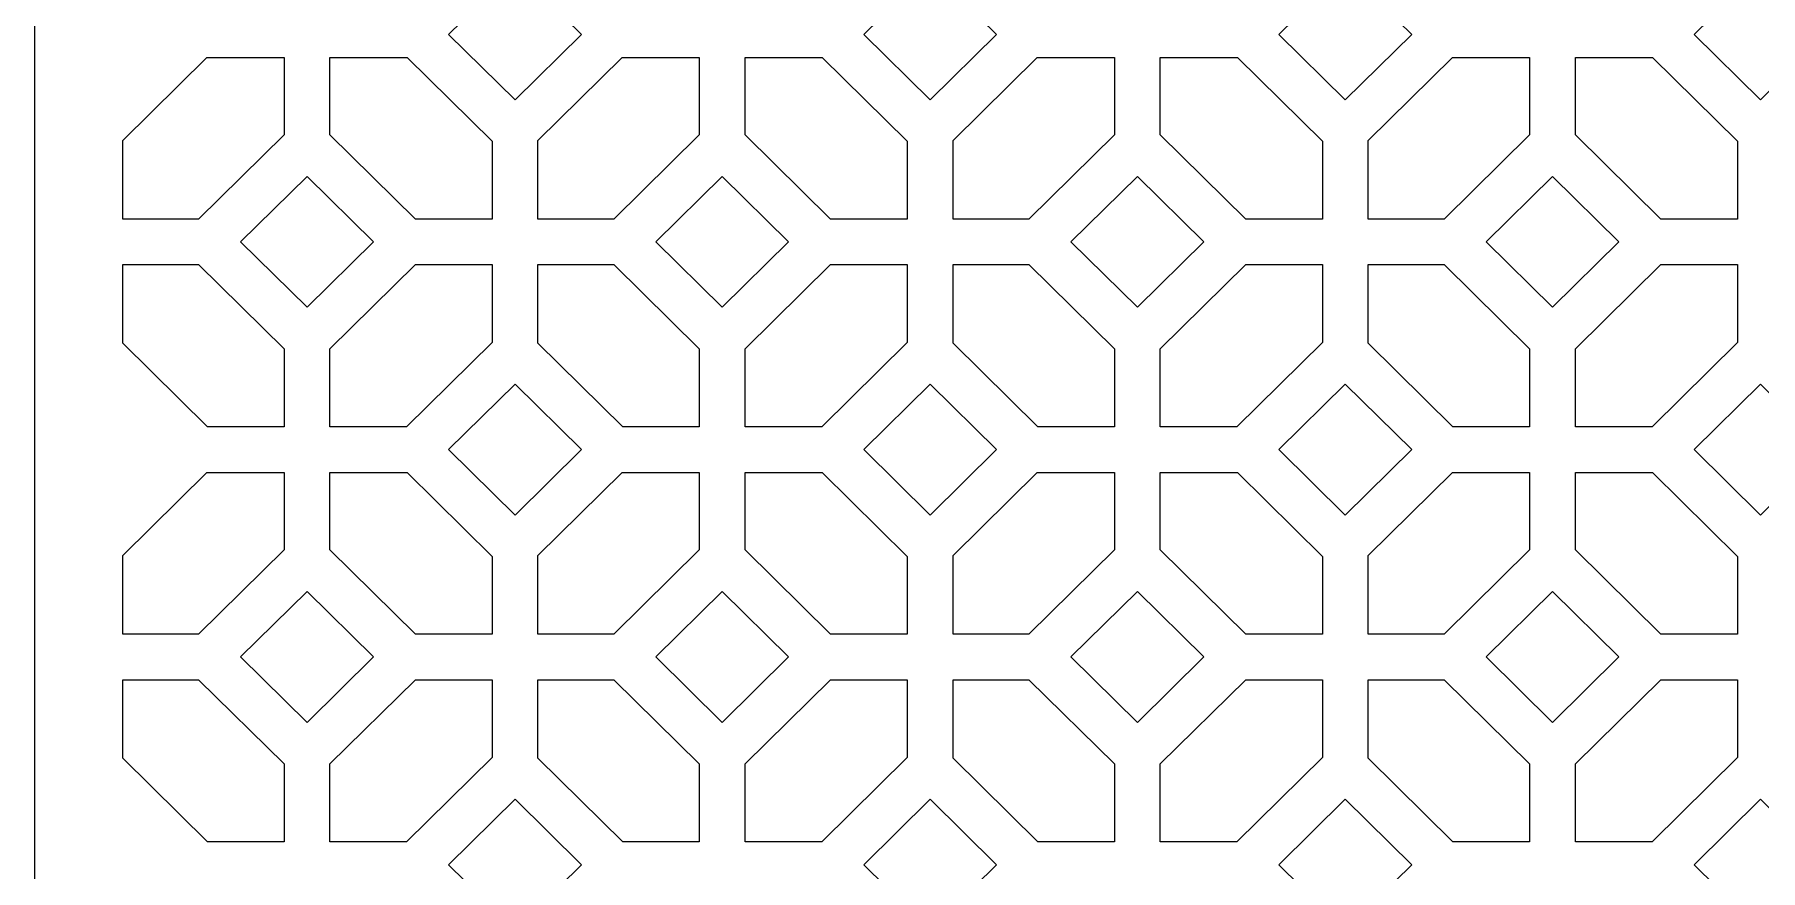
# Model space of a CAD drawing. Header units: centimetres. Extents: x -11 to 10.4, y -10.5 to 10.9.
# Drawn here: x -10.96 to -0.27, y -4.96 to 0.21 of the extents above; entities that cross this region are included whole.
import ezdxf

# ---------------------------------------------------------------- set-up
doc = ezdxf.new("R2010")
doc.units = ezdxf.units.CM
doc.header["$MEASUREMENT"] = 0
doc.layers.add('layer 1', color=7, linetype='Continuous')

msp = doc.modelspace()

# ---------------------------------------------------------------- linework, layer by layer
at = {"layer": 'layer 1', "color": 242, "lineweight": 9}
for points, knots in [([(-10.96067, 10.90732), (-10.96067, 10.90732), (10.42459, 10.90732), (10.42459, 10.90732), (10.42459, 10.90732), (10.42459, 10.90732), (10.42459, -10.47794), (10.42459, -10.47794), (10.42459, -10.47794), (10.42459, -10.47794), (-10.96067, -10.47794), (-10.96067, -10.47794), (-10.96067, -10.47794), (-10.96067, -10.47794), (-10.96067, 10.90732), (-10.96067, 10.90732)], [0, 0, 0, 0, 0.2, 0.2, 0.2, 0.2, 0.4, 0.4, 0.4, 0.4, 0.6, 0.6, 0.6, 0.6, 1, 1, 1, 1]), ([(-8.39556, 0.21469), (-8.39556, 0.21469), (-7.98397, -0.191), (-7.98397, -0.191), (-7.98397, -0.191), (-7.98397, -0.191), (-7.57238, 0.21469), (-7.57238, 0.21469), (-7.57238, 0.21469), (-7.57238, 0.21469), (-7.98397, 0.62039), (-7.98397, 0.62039), (-7.98397, 0.62039), (-7.98397, 0.62039), (-8.39556, 0.21469), (-8.39556, 0.21469)], [0, 0, 0, 0, 0.2, 0.2, 0.2, 0.2, 0.4, 0.4, 0.4, 0.4, 0.6, 0.6, 0.6, 0.6, 1, 1, 1, 1]), ([(-5.82358, 0.21469), (-5.82358, 0.21469), (-5.41199, -0.191), (-5.41199, -0.191), (-5.41199, -0.191), (-5.41199, -0.191), (-5.00041, 0.21469), (-5.00041, 0.21469), (-5.00041, 0.21469), (-5.00041, 0.21469), (-5.41199, 0.62039), (-5.41199, 0.62039), (-5.41199, 0.62039), (-5.41199, 0.62039), (-5.82358, 0.21469), (-5.82358, 0.21469)], [0, 0, 0, 0, 0.2, 0.2, 0.2, 0.2, 0.4, 0.4, 0.4, 0.4, 0.6, 0.6, 0.6, 0.6, 1, 1, 1, 1]), ([(-3.2516, 0.21469), (-3.2516, 0.21469), (-2.84002, -0.191), (-2.84002, -0.191), (-2.84002, -0.191), (-2.84002, -0.191), (-2.42843, 0.21469), (-2.42843, 0.21469), (-2.42843, 0.21469), (-2.42843, 0.21469), (-2.84002, 0.62039), (-2.84002, 0.62039), (-2.84002, 0.62039), (-2.84002, 0.62039), (-3.2516, 0.21469), (-3.2516, 0.21469)], [0, 0, 0, 0, 0.2, 0.2, 0.2, 0.2, 0.4, 0.4, 0.4, 0.4, 0.6, 0.6, 0.6, 0.6, 1, 1, 1, 1]), ([(-0.67963, 0.21469), (-0.67963, 0.21469), (-0.26804, -0.191), (-0.26804, -0.191), (-0.26804, -0.191), (-0.26804, -0.191), (0.14355, 0.21469), (0.14355, 0.21469), (0.14355, 0.21469), (0.14355, 0.21469), (-0.26804, 0.62039), (-0.26804, 0.62039), (-0.26804, 0.62039), (-0.26804, 0.62039), (-0.67963, 0.21469), (-0.67963, 0.21469)], [0, 0, 0, 0, 0.2, 0.2, 0.2, 0.2, 0.4, 0.4, 0.4, 0.4, 0.6, 0.6, 0.6, 0.6, 1, 1, 1, 1]), ([(-9.89224, 0.07239), (-9.89224, 0.07239), (-10.41364, -0.44155), (-10.41364, -0.44155), (-10.41364, -0.44155), (-10.41364, -0.44155), (-10.41364, -0.9288), (-10.41364, -0.9288), (-10.41364, -0.9288), (-10.41364, -0.9288), (-9.94446, -0.9288), (-9.94446, -0.9288), (-9.94446, -0.9288), (-9.94446, -0.9288), (-9.41474, -0.40666), (-9.41474, -0.40666), (-9.41474, -0.40666), (-9.41474, -0.40666), (-9.41474, 0.07239), (-9.41474, 0.07239), (-9.41474, 0.07239), (-9.41474, 0.07239), (-9.89224, 0.07239), (-9.89224, 0.07239)], [0, 0, 0, 0, 0.14285714, 0.14285714, 0.14285714, 0.14285714, 0.28571429, 0.28571429, 0.28571429, 0.28571429, 0.42857143, 0.42857143, 0.42857143, 0.42857143, 0.57142857, 0.57142857, 0.57142857, 0.57142857, 0.71428571, 0.71428571, 0.71428571, 0.71428571, 1, 1, 1, 1]), ([(-9.13017, 0.07239), (-9.13017, 0.07239), (-9.13017, -0.40666), (-9.13017, -0.40666), (-9.13017, -0.40666), (-9.13017, -0.40666), (-8.60045, -0.9288), (-8.60045, -0.9288), (-8.60045, -0.9288), (-8.60045, -0.9288), (-8.12627, -0.9288), (-8.12627, -0.9288), (-8.12627, -0.9288), (-8.12627, -0.9288), (-8.12627, -0.44647), (-8.12627, -0.44647), (-8.12627, -0.44647), (-8.12627, -0.44647), (-8.65266, 0.07239), (-8.65266, 0.07239), (-8.65266, 0.07239), (-8.65266, 0.07239), (-9.13017, 0.07239), (-9.13017, 0.07239)], [0, 0, 0, 0, 0.14285714, 0.14285714, 0.14285714, 0.14285714, 0.28571429, 0.28571429, 0.28571429, 0.28571429, 0.42857143, 0.42857143, 0.42857143, 0.42857143, 0.57142857, 0.57142857, 0.57142857, 0.57142857, 0.71428571, 0.71428571, 0.71428571, 0.71428571, 1, 1, 1, 1]), ([(-7.32027, 0.07239), (-7.32027, 0.07239), (-7.84167, -0.44155), (-7.84167, -0.44155), (-7.84167, -0.44155), (-7.84167, -0.44155), (-7.84167, -0.9288), (-7.84167, -0.9288), (-7.84167, -0.9288), (-7.84167, -0.9288), (-7.37249, -0.9288), (-7.37249, -0.9288), (-7.37249, -0.9288), (-7.37249, -0.9288), (-6.84277, -0.40666), (-6.84277, -0.40666), (-6.84277, -0.40666), (-6.84277, -0.40666), (-6.84277, 0.07239), (-6.84277, 0.07239), (-6.84277, 0.07239), (-6.84277, 0.07239), (-7.32027, 0.07239), (-7.32027, 0.07239)], [0, 0, 0, 0, 0.14285714, 0.14285714, 0.14285714, 0.14285714, 0.28571429, 0.28571429, 0.28571429, 0.28571429, 0.42857143, 0.42857143, 0.42857143, 0.42857143, 0.57142857, 0.57142857, 0.57142857, 0.57142857, 0.71428571, 0.71428571, 0.71428571, 0.71428571, 1, 1, 1, 1]), ([(-6.5582, 0.07239), (-6.5582, 0.07239), (-6.5582, -0.40666), (-6.5582, -0.40666), (-6.5582, -0.40666), (-6.5582, -0.40666), (-6.02848, -0.9288), (-6.02848, -0.9288), (-6.02848, -0.9288), (-6.02848, -0.9288), (-5.5543, -0.9288), (-5.5543, -0.9288), (-5.5543, -0.9288), (-5.5543, -0.9288), (-5.5543, -0.44647), (-5.5543, -0.44647), (-5.5543, -0.44647), (-5.5543, -0.44647), (-6.08069, 0.07239), (-6.08069, 0.07239), (-6.08069, 0.07239), (-6.08069, 0.07239), (-6.5582, 0.07239), (-6.5582, 0.07239)], [0, 0, 0, 0, 0.14285714, 0.14285714, 0.14285714, 0.14285714, 0.28571429, 0.28571429, 0.28571429, 0.28571429, 0.42857143, 0.42857143, 0.42857143, 0.42857143, 0.57142857, 0.57142857, 0.57142857, 0.57142857, 0.71428571, 0.71428571, 0.71428571, 0.71428571, 1, 1, 1, 1]), ([(-4.74829, 0.07239), (-4.74829, 0.07239), (-5.26968, -0.44155), (-5.26968, -0.44155), (-5.26968, -0.44155), (-5.26968, -0.44155), (-5.26968, -0.9288), (-5.26968, -0.9288), (-5.26968, -0.9288), (-5.26968, -0.9288), (-4.8005, -0.9288), (-4.8005, -0.9288), (-4.8005, -0.9288), (-4.8005, -0.9288), (-4.27078, -0.40666), (-4.27078, -0.40666), (-4.27078, -0.40666), (-4.27078, -0.40666), (-4.27078, 0.07239), (-4.27078, 0.07239), (-4.27078, 0.07239), (-4.27078, 0.07239), (-4.74829, 0.07239), (-4.74829, 0.07239)], [0, 0, 0, 0, 0.14285714, 0.14285714, 0.14285714, 0.14285714, 0.28571429, 0.28571429, 0.28571429, 0.28571429, 0.42857143, 0.42857143, 0.42857143, 0.42857143, 0.57142857, 0.57142857, 0.57142857, 0.57142857, 0.71428571, 0.71428571, 0.71428571, 0.71428571, 1, 1, 1, 1]), ([(-3.98621, 0.07239), (-3.98621, 0.07239), (-3.98621, -0.40666), (-3.98621, -0.40666), (-3.98621, -0.40666), (-3.98621, -0.40666), (-3.45649, -0.9288), (-3.45649, -0.9288), (-3.45649, -0.9288), (-3.45649, -0.9288), (-2.98232, -0.9288), (-2.98232, -0.9288), (-2.98232, -0.9288), (-2.98232, -0.9288), (-2.98232, -0.44647), (-2.98232, -0.44647), (-2.98232, -0.44647), (-2.98232, -0.44647), (-3.50871, 0.07239), (-3.50871, 0.07239), (-3.50871, 0.07239), (-3.50871, 0.07239), (-3.98621, 0.07239), (-3.98621, 0.07239)], [0, 0, 0, 0, 0.14285714, 0.14285714, 0.14285714, 0.14285714, 0.28571429, 0.28571429, 0.28571429, 0.28571429, 0.42857143, 0.42857143, 0.42857143, 0.42857143, 0.57142857, 0.57142857, 0.57142857, 0.57142857, 0.71428571, 0.71428571, 0.71428571, 0.71428571, 1, 1, 1, 1]), ([(-2.17632, 0.07239), (-2.17632, 0.07239), (-2.69771, -0.44155), (-2.69771, -0.44155), (-2.69771, -0.44155), (-2.69771, -0.44155), (-2.69771, -0.9288), (-2.69771, -0.9288), (-2.69771, -0.9288), (-2.69771, -0.9288), (-2.22853, -0.9288), (-2.22853, -0.9288), (-2.22853, -0.9288), (-2.22853, -0.9288), (-1.69881, -0.40666), (-1.69881, -0.40666), (-1.69881, -0.40666), (-1.69881, -0.40666), (-1.69881, 0.07239), (-1.69881, 0.07239), (-1.69881, 0.07239), (-1.69881, 0.07239), (-2.17632, 0.07239), (-2.17632, 0.07239)], [0, 0, 0, 0, 0.14285714, 0.14285714, 0.14285714, 0.14285714, 0.28571429, 0.28571429, 0.28571429, 0.28571429, 0.42857143, 0.42857143, 0.42857143, 0.42857143, 0.57142857, 0.57142857, 0.57142857, 0.57142857, 0.71428571, 0.71428571, 0.71428571, 0.71428571, 1, 1, 1, 1]), ([(-1.41424, 0.07239), (-1.41424, 0.07239), (-1.41424, -0.40666), (-1.41424, -0.40666), (-1.41424, -0.40666), (-1.41424, -0.40666), (-0.88452, -0.9288), (-0.88452, -0.9288), (-0.88452, -0.9288), (-0.88452, -0.9288), (-0.41035, -0.9288), (-0.41035, -0.9288), (-0.41035, -0.9288), (-0.41035, -0.9288), (-0.41035, -0.44647), (-0.41035, -0.44647), (-0.41035, -0.44647), (-0.41035, -0.44647), (-0.93674, 0.07239), (-0.93674, 0.07239), (-0.93674, 0.07239), (-0.93674, 0.07239), (-1.41424, 0.07239), (-1.41424, 0.07239)], [0, 0, 0, 0, 0.14285714, 0.14285714, 0.14285714, 0.14285714, 0.28571429, 0.28571429, 0.28571429, 0.28571429, 0.42857143, 0.42857143, 0.42857143, 0.42857143, 0.57142857, 0.57142857, 0.57142857, 0.57142857, 0.71428571, 0.71428571, 0.71428571, 0.71428571, 1, 1, 1, 1]), ([(-9.68404, -1.06965), (-9.68404, -1.06965), (-9.27245, -1.47535), (-9.27245, -1.47535), (-9.27245, -1.47535), (-9.27245, -1.47535), (-8.86086, -1.06965), (-8.86086, -1.06965), (-8.86086, -1.06965), (-8.86086, -1.06965), (-9.27245, -0.66395), (-9.27245, -0.66395), (-9.27245, -0.66395), (-9.27245, -0.66395), (-9.68404, -1.06965), (-9.68404, -1.06965)], [0, 0, 0, 0, 0.2, 0.2, 0.2, 0.2, 0.4, 0.4, 0.4, 0.4, 0.6, 0.6, 0.6, 0.6, 1, 1, 1, 1]), ([(-7.11207, -1.06965), (-7.11207, -1.06965), (-6.70048, -1.47535), (-6.70048, -1.47535), (-6.70048, -1.47535), (-6.70048, -1.47535), (-6.2889, -1.06965), (-6.2889, -1.06965), (-6.2889, -1.06965), (-6.2889, -1.06965), (-6.70048, -0.66395), (-6.70048, -0.66395), (-6.70048, -0.66395), (-6.70048, -0.66395), (-7.11207, -1.06965), (-7.11207, -1.06965)], [0, 0, 0, 0, 0.2, 0.2, 0.2, 0.2, 0.4, 0.4, 0.4, 0.4, 0.6, 0.6, 0.6, 0.6, 1, 1, 1, 1]), ([(-4.54009, -1.06965), (-4.54009, -1.06965), (-4.1285, -1.47535), (-4.1285, -1.47535), (-4.1285, -1.47535), (-4.1285, -1.47535), (-3.71691, -1.06965), (-3.71691, -1.06965), (-3.71691, -1.06965), (-3.71691, -1.06965), (-4.1285, -0.66395), (-4.1285, -0.66395), (-4.1285, -0.66395), (-4.1285, -0.66395), (-4.54009, -1.06965), (-4.54009, -1.06965)], [0, 0, 0, 0, 0.2, 0.2, 0.2, 0.2, 0.4, 0.4, 0.4, 0.4, 0.6, 0.6, 0.6, 0.6, 1, 1, 1, 1]), ([(-1.96812, -1.06965), (-1.96812, -1.06965), (-1.55653, -1.47535), (-1.55653, -1.47535), (-1.55653, -1.47535), (-1.55653, -1.47535), (-1.14494, -1.06965), (-1.14494, -1.06965), (-1.14494, -1.06965), (-1.14494, -1.06965), (-1.55653, -0.66395), (-1.55653, -0.66395), (-1.55653, -0.66395), (-1.55653, -0.66395), (-1.96812, -1.06965), (-1.96812, -1.06965)], [0, 0, 0, 0, 0.2, 0.2, 0.2, 0.2, 0.4, 0.4, 0.4, 0.4, 0.6, 0.6, 0.6, 0.6, 1, 1, 1, 1]), ([(-10.41364, -1.69775), (-10.41364, -1.69775), (-9.88891, -2.21497), (-9.88891, -2.21497), (-9.88891, -2.21497), (-9.88891, -2.21497), (-9.41474, -2.21497), (-9.41474, -2.21497), (-9.41474, -2.21497), (-9.41474, -2.21497), (-9.41474, -1.73264), (-9.41474, -1.73264), (-9.41474, -1.73264), (-9.41474, -1.73264), (-9.94446, -1.2105), (-9.94446, -1.2105), (-9.94446, -1.2105), (-9.94446, -1.2105), (-10.41364, -1.2105), (-10.41364, -1.2105), (-10.41364, -1.2105), (-10.41364, -1.2105), (-10.41364, -1.69775), (-10.41364, -1.69775)], [0, 0, 0, 0, 0.14285714, 0.14285714, 0.14285714, 0.14285714, 0.28571429, 0.28571429, 0.28571429, 0.28571429, 0.42857143, 0.42857143, 0.42857143, 0.42857143, 0.57142857, 0.57142857, 0.57142857, 0.57142857, 0.71428571, 0.71428571, 0.71428571, 0.71428571, 1, 1, 1, 1]), ([(-8.12627, -1.69283), (-8.12627, -1.69283), (-8.12627, -1.2105), (-8.12627, -1.2105), (-8.12627, -1.2105), (-8.12627, -1.2105), (-8.60045, -1.2105), (-8.60045, -1.2105), (-8.60045, -1.2105), (-8.60045, -1.2105), (-9.13017, -1.73264), (-9.13017, -1.73264), (-9.13017, -1.73264), (-9.13017, -1.73264), (-9.13017, -2.21497), (-9.13017, -2.21497), (-9.13017, -2.21497), (-9.13017, -2.21497), (-8.65599, -2.21497), (-8.65599, -2.21497), (-8.65599, -2.21497), (-8.65599, -2.21497), (-8.12627, -1.69283), (-8.12627, -1.69283)], [0, 0, 0, 0, 0.14285714, 0.14285714, 0.14285714, 0.14285714, 0.28571429, 0.28571429, 0.28571429, 0.28571429, 0.42857143, 0.42857143, 0.42857143, 0.42857143, 0.57142857, 0.57142857, 0.57142857, 0.57142857, 0.71428571, 0.71428571, 0.71428571, 0.71428571, 1, 1, 1, 1]), ([(-7.84167, -1.69775), (-7.84167, -1.69775), (-7.31694, -2.21497), (-7.31694, -2.21497), (-7.31694, -2.21497), (-7.31694, -2.21497), (-6.84277, -2.21497), (-6.84277, -2.21497), (-6.84277, -2.21497), (-6.84277, -2.21497), (-6.84277, -1.73264), (-6.84277, -1.73264), (-6.84277, -1.73264), (-6.84277, -1.73264), (-7.37249, -1.2105), (-7.37249, -1.2105), (-7.37249, -1.2105), (-7.37249, -1.2105), (-7.84167, -1.2105), (-7.84167, -1.2105), (-7.84167, -1.2105), (-7.84167, -1.2105), (-7.84167, -1.69775), (-7.84167, -1.69775)], [0, 0, 0, 0, 0.14285714, 0.14285714, 0.14285714, 0.14285714, 0.28571429, 0.28571429, 0.28571429, 0.28571429, 0.42857143, 0.42857143, 0.42857143, 0.42857143, 0.57142857, 0.57142857, 0.57142857, 0.57142857, 0.71428571, 0.71428571, 0.71428571, 0.71428571, 1, 1, 1, 1]), ([(-5.5543, -1.69283), (-5.5543, -1.69283), (-5.5543, -1.2105), (-5.5543, -1.2105), (-5.5543, -1.2105), (-5.5543, -1.2105), (-6.02848, -1.2105), (-6.02848, -1.2105), (-6.02848, -1.2105), (-6.02848, -1.2105), (-6.5582, -1.73264), (-6.5582, -1.73264), (-6.5582, -1.73264), (-6.5582, -1.73264), (-6.5582, -2.21497), (-6.5582, -2.21497), (-6.5582, -2.21497), (-6.5582, -2.21497), (-6.08402, -2.21497), (-6.08402, -2.21497), (-6.08402, -2.21497), (-6.08402, -2.21497), (-5.5543, -1.69283), (-5.5543, -1.69283)], [0, 0, 0, 0, 0.14285714, 0.14285714, 0.14285714, 0.14285714, 0.28571429, 0.28571429, 0.28571429, 0.28571429, 0.42857143, 0.42857143, 0.42857143, 0.42857143, 0.57142857, 0.57142857, 0.57142857, 0.57142857, 0.71428571, 0.71428571, 0.71428571, 0.71428571, 1, 1, 1, 1]), ([(-5.26968, -1.69775), (-5.26968, -1.69775), (-4.74496, -2.21497), (-4.74496, -2.21497), (-4.74496, -2.21497), (-4.74496, -2.21497), (-4.27078, -2.21497), (-4.27078, -2.21497), (-4.27078, -2.21497), (-4.27078, -2.21497), (-4.27078, -1.73264), (-4.27078, -1.73264), (-4.27078, -1.73264), (-4.27078, -1.73264), (-4.8005, -1.2105), (-4.8005, -1.2105), (-4.8005, -1.2105), (-4.8005, -1.2105), (-5.26968, -1.2105), (-5.26968, -1.2105), (-5.26968, -1.2105), (-5.26968, -1.2105), (-5.26968, -1.69775), (-5.26968, -1.69775)], [0, 0, 0, 0, 0.14285714, 0.14285714, 0.14285714, 0.14285714, 0.28571429, 0.28571429, 0.28571429, 0.28571429, 0.42857143, 0.42857143, 0.42857143, 0.42857143, 0.57142857, 0.57142857, 0.57142857, 0.57142857, 0.71428571, 0.71428571, 0.71428571, 0.71428571, 1, 1, 1, 1]), ([(-2.98232, -1.69283), (-2.98232, -1.69283), (-2.98232, -1.2105), (-2.98232, -1.2105), (-2.98232, -1.2105), (-2.98232, -1.2105), (-3.45649, -1.2105), (-3.45649, -1.2105), (-3.45649, -1.2105), (-3.45649, -1.2105), (-3.98621, -1.73264), (-3.98621, -1.73264), (-3.98621, -1.73264), (-3.98621, -1.73264), (-3.98621, -2.21497), (-3.98621, -2.21497), (-3.98621, -2.21497), (-3.98621, -2.21497), (-3.51204, -2.21497), (-3.51204, -2.21497), (-3.51204, -2.21497), (-3.51204, -2.21497), (-2.98232, -1.69283), (-2.98232, -1.69283)], [0, 0, 0, 0, 0.14285714, 0.14285714, 0.14285714, 0.14285714, 0.28571429, 0.28571429, 0.28571429, 0.28571429, 0.42857143, 0.42857143, 0.42857143, 0.42857143, 0.57142857, 0.57142857, 0.57142857, 0.57142857, 0.71428571, 0.71428571, 0.71428571, 0.71428571, 1, 1, 1, 1]), ([(-2.69771, -1.69775), (-2.69771, -1.69775), (-2.17299, -2.21497), (-2.17299, -2.21497), (-2.17299, -2.21497), (-2.17299, -2.21497), (-1.69881, -2.21497), (-1.69881, -2.21497), (-1.69881, -2.21497), (-1.69881, -2.21497), (-1.69881, -1.73264), (-1.69881, -1.73264), (-1.69881, -1.73264), (-1.69881, -1.73264), (-2.22853, -1.2105), (-2.22853, -1.2105), (-2.22853, -1.2105), (-2.22853, -1.2105), (-2.69771, -1.2105), (-2.69771, -1.2105), (-2.69771, -1.2105), (-2.69771, -1.2105), (-2.69771, -1.69775), (-2.69771, -1.69775)], [0, 0, 0, 0, 0.14285714, 0.14285714, 0.14285714, 0.14285714, 0.28571429, 0.28571429, 0.28571429, 0.28571429, 0.42857143, 0.42857143, 0.42857143, 0.42857143, 0.57142857, 0.57142857, 0.57142857, 0.57142857, 0.71428571, 0.71428571, 0.71428571, 0.71428571, 1, 1, 1, 1]), ([(-0.41035, -1.69283), (-0.41035, -1.69283), (-0.41035, -1.2105), (-0.41035, -1.2105), (-0.41035, -1.2105), (-0.41035, -1.2105), (-0.88452, -1.2105), (-0.88452, -1.2105), (-0.88452, -1.2105), (-0.88452, -1.2105), (-1.41424, -1.73264), (-1.41424, -1.73264), (-1.41424, -1.73264), (-1.41424, -1.73264), (-1.41424, -2.21497), (-1.41424, -2.21497), (-1.41424, -2.21497), (-1.41424, -2.21497), (-0.94007, -2.21497), (-0.94007, -2.21497), (-0.94007, -2.21497), (-0.94007, -2.21497), (-0.41035, -1.69283), (-0.41035, -1.69283)], [0, 0, 0, 0, 0.14285714, 0.14285714, 0.14285714, 0.14285714, 0.28571429, 0.28571429, 0.28571429, 0.28571429, 0.42857143, 0.42857143, 0.42857143, 0.42857143, 0.57142857, 0.57142857, 0.57142857, 0.57142857, 0.71428571, 0.71428571, 0.71428571, 0.71428571, 1, 1, 1, 1]), ([(-8.39556, -2.35728), (-8.39556, -2.35728), (-7.98397, -2.76297), (-7.98397, -2.76297), (-7.98397, -2.76297), (-7.98397, -2.76297), (-7.57238, -2.35728), (-7.57238, -2.35728), (-7.57238, -2.35728), (-7.57238, -2.35728), (-7.98397, -1.95158), (-7.98397, -1.95158), (-7.98397, -1.95158), (-7.98397, -1.95158), (-8.39556, -2.35728), (-8.39556, -2.35728)], [0, 0, 0, 0, 0.2, 0.2, 0.2, 0.2, 0.4, 0.4, 0.4, 0.4, 0.6, 0.6, 0.6, 0.6, 1, 1, 1, 1]), ([(-5.82358, -2.35728), (-5.82358, -2.35728), (-5.41199, -2.76297), (-5.41199, -2.76297), (-5.41199, -2.76297), (-5.41199, -2.76297), (-5.00041, -2.35728), (-5.00041, -2.35728), (-5.00041, -2.35728), (-5.00041, -2.35728), (-5.41199, -1.95158), (-5.41199, -1.95158), (-5.41199, -1.95158), (-5.41199, -1.95158), (-5.82358, -2.35728), (-5.82358, -2.35728)], [0, 0, 0, 0, 0.2, 0.2, 0.2, 0.2, 0.4, 0.4, 0.4, 0.4, 0.6, 0.6, 0.6, 0.6, 1, 1, 1, 1]), ([(-3.2516, -2.35728), (-3.2516, -2.35728), (-2.84002, -2.76297), (-2.84002, -2.76297), (-2.84002, -2.76297), (-2.84002, -2.76297), (-2.42843, -2.35728), (-2.42843, -2.35728), (-2.42843, -2.35728), (-2.42843, -2.35728), (-2.84002, -1.95158), (-2.84002, -1.95158), (-2.84002, -1.95158), (-2.84002, -1.95158), (-3.2516, -2.35728), (-3.2516, -2.35728)], [0, 0, 0, 0, 0.2, 0.2, 0.2, 0.2, 0.4, 0.4, 0.4, 0.4, 0.6, 0.6, 0.6, 0.6, 1, 1, 1, 1]), ([(-0.67963, -2.35728), (-0.67963, -2.35728), (-0.26804, -2.76297), (-0.26804, -2.76297), (-0.26804, -2.76297), (-0.26804, -2.76297), (0.14355, -2.35728), (0.14355, -2.35728), (0.14355, -2.35728), (0.14355, -2.35728), (-0.26804, -1.95158), (-0.26804, -1.95158), (-0.26804, -1.95158), (-0.26804, -1.95158), (-0.67963, -2.35728), (-0.67963, -2.35728)], [0, 0, 0, 0, 0.2, 0.2, 0.2, 0.2, 0.4, 0.4, 0.4, 0.4, 0.6, 0.6, 0.6, 0.6, 1, 1, 1, 1]), ([(-9.89224, -2.49958), (-9.89224, -2.49958), (-10.41364, -3.01352), (-10.41364, -3.01352), (-10.41364, -3.01352), (-10.41364, -3.01352), (-10.41364, -3.50077), (-10.41364, -3.50077), (-10.41364, -3.50077), (-10.41364, -3.50077), (-9.94446, -3.50077), (-9.94446, -3.50077), (-9.94446, -3.50077), (-9.94446, -3.50077), (-9.41474, -2.97863), (-9.41474, -2.97863), (-9.41474, -2.97863), (-9.41474, -2.97863), (-9.41474, -2.49958), (-9.41474, -2.49958), (-9.41474, -2.49958), (-9.41474, -2.49958), (-9.89224, -2.49958), (-9.89224, -2.49958)], [0, 0, 0, 0, 0.14285714, 0.14285714, 0.14285714, 0.14285714, 0.28571429, 0.28571429, 0.28571429, 0.28571429, 0.42857143, 0.42857143, 0.42857143, 0.42857143, 0.57142857, 0.57142857, 0.57142857, 0.57142857, 0.71428571, 0.71428571, 0.71428571, 0.71428571, 1, 1, 1, 1]), ([(-9.13017, -2.49958), (-9.13017, -2.49958), (-9.13017, -2.97863), (-9.13017, -2.97863), (-9.13017, -2.97863), (-9.13017, -2.97863), (-8.60045, -3.50077), (-8.60045, -3.50077), (-8.60045, -3.50077), (-8.60045, -3.50077), (-8.12627, -3.50077), (-8.12627, -3.50077), (-8.12627, -3.50077), (-8.12627, -3.50077), (-8.12627, -3.01844), (-8.12627, -3.01844), (-8.12627, -3.01844), (-8.12627, -3.01844), (-8.65266, -2.49958), (-8.65266, -2.49958), (-8.65266, -2.49958), (-8.65266, -2.49958), (-9.13017, -2.49958), (-9.13017, -2.49958)], [0, 0, 0, 0, 0.14285714, 0.14285714, 0.14285714, 0.14285714, 0.28571429, 0.28571429, 0.28571429, 0.28571429, 0.42857143, 0.42857143, 0.42857143, 0.42857143, 0.57142857, 0.57142857, 0.57142857, 0.57142857, 0.71428571, 0.71428571, 0.71428571, 0.71428571, 1, 1, 1, 1]), ([(-7.32027, -2.49958), (-7.32027, -2.49958), (-7.84167, -3.01352), (-7.84167, -3.01352), (-7.84167, -3.01352), (-7.84167, -3.01352), (-7.84167, -3.50077), (-7.84167, -3.50077), (-7.84167, -3.50077), (-7.84167, -3.50077), (-7.37249, -3.50077), (-7.37249, -3.50077), (-7.37249, -3.50077), (-7.37249, -3.50077), (-6.84277, -2.97863), (-6.84277, -2.97863), (-6.84277, -2.97863), (-6.84277, -2.97863), (-6.84277, -2.49958), (-6.84277, -2.49958), (-6.84277, -2.49958), (-6.84277, -2.49958), (-7.32027, -2.49958), (-7.32027, -2.49958)], [0, 0, 0, 0, 0.14285714, 0.14285714, 0.14285714, 0.14285714, 0.28571429, 0.28571429, 0.28571429, 0.28571429, 0.42857143, 0.42857143, 0.42857143, 0.42857143, 0.57142857, 0.57142857, 0.57142857, 0.57142857, 0.71428571, 0.71428571, 0.71428571, 0.71428571, 1, 1, 1, 1]), ([(-6.5582, -2.49958), (-6.5582, -2.49958), (-6.5582, -2.97863), (-6.5582, -2.97863), (-6.5582, -2.97863), (-6.5582, -2.97863), (-6.02848, -3.50077), (-6.02848, -3.50077), (-6.02848, -3.50077), (-6.02848, -3.50077), (-5.5543, -3.50077), (-5.5543, -3.50077), (-5.5543, -3.50077), (-5.5543, -3.50077), (-5.5543, -3.01844), (-5.5543, -3.01844), (-5.5543, -3.01844), (-5.5543, -3.01844), (-6.08069, -2.49958), (-6.08069, -2.49958), (-6.08069, -2.49958), (-6.08069, -2.49958), (-6.5582, -2.49958), (-6.5582, -2.49958)], [0, 0, 0, 0, 0.14285714, 0.14285714, 0.14285714, 0.14285714, 0.28571429, 0.28571429, 0.28571429, 0.28571429, 0.42857143, 0.42857143, 0.42857143, 0.42857143, 0.57142857, 0.57142857, 0.57142857, 0.57142857, 0.71428571, 0.71428571, 0.71428571, 0.71428571, 1, 1, 1, 1]), ([(-4.74829, -2.49958), (-4.74829, -2.49958), (-5.26968, -3.01352), (-5.26968, -3.01352), (-5.26968, -3.01352), (-5.26968, -3.01352), (-5.26968, -3.50077), (-5.26968, -3.50077), (-5.26968, -3.50077), (-5.26968, -3.50077), (-4.8005, -3.50077), (-4.8005, -3.50077), (-4.8005, -3.50077), (-4.8005, -3.50077), (-4.27078, -2.97863), (-4.27078, -2.97863), (-4.27078, -2.97863), (-4.27078, -2.97863), (-4.27078, -2.49958), (-4.27078, -2.49958), (-4.27078, -2.49958), (-4.27078, -2.49958), (-4.74829, -2.49958), (-4.74829, -2.49958)], [0, 0, 0, 0, 0.14285714, 0.14285714, 0.14285714, 0.14285714, 0.28571429, 0.28571429, 0.28571429, 0.28571429, 0.42857143, 0.42857143, 0.42857143, 0.42857143, 0.57142857, 0.57142857, 0.57142857, 0.57142857, 0.71428571, 0.71428571, 0.71428571, 0.71428571, 1, 1, 1, 1]), ([(-3.98621, -2.49958), (-3.98621, -2.49958), (-3.98621, -2.97863), (-3.98621, -2.97863), (-3.98621, -2.97863), (-3.98621, -2.97863), (-3.45649, -3.50077), (-3.45649, -3.50077), (-3.45649, -3.50077), (-3.45649, -3.50077), (-2.98232, -3.50077), (-2.98232, -3.50077), (-2.98232, -3.50077), (-2.98232, -3.50077), (-2.98232, -3.01844), (-2.98232, -3.01844), (-2.98232, -3.01844), (-2.98232, -3.01844), (-3.50871, -2.49958), (-3.50871, -2.49958), (-3.50871, -2.49958), (-3.50871, -2.49958), (-3.98621, -2.49958), (-3.98621, -2.49958)], [0, 0, 0, 0, 0.14285714, 0.14285714, 0.14285714, 0.14285714, 0.28571429, 0.28571429, 0.28571429, 0.28571429, 0.42857143, 0.42857143, 0.42857143, 0.42857143, 0.57142857, 0.57142857, 0.57142857, 0.57142857, 0.71428571, 0.71428571, 0.71428571, 0.71428571, 1, 1, 1, 1]), ([(-2.17632, -2.49958), (-2.17632, -2.49958), (-2.69771, -3.01352), (-2.69771, -3.01352), (-2.69771, -3.01352), (-2.69771, -3.01352), (-2.69771, -3.50077), (-2.69771, -3.50077), (-2.69771, -3.50077), (-2.69771, -3.50077), (-2.22853, -3.50077), (-2.22853, -3.50077), (-2.22853, -3.50077), (-2.22853, -3.50077), (-1.69881, -2.97863), (-1.69881, -2.97863), (-1.69881, -2.97863), (-1.69881, -2.97863), (-1.69881, -2.49958), (-1.69881, -2.49958), (-1.69881, -2.49958), (-1.69881, -2.49958), (-2.17632, -2.49958), (-2.17632, -2.49958)], [0, 0, 0, 0, 0.14285714, 0.14285714, 0.14285714, 0.14285714, 0.28571429, 0.28571429, 0.28571429, 0.28571429, 0.42857143, 0.42857143, 0.42857143, 0.42857143, 0.57142857, 0.57142857, 0.57142857, 0.57142857, 0.71428571, 0.71428571, 0.71428571, 0.71428571, 1, 1, 1, 1]), ([(-1.41424, -2.49958), (-1.41424, -2.49958), (-1.41424, -2.97863), (-1.41424, -2.97863), (-1.41424, -2.97863), (-1.41424, -2.97863), (-0.88452, -3.50077), (-0.88452, -3.50077), (-0.88452, -3.50077), (-0.88452, -3.50077), (-0.41035, -3.50077), (-0.41035, -3.50077), (-0.41035, -3.50077), (-0.41035, -3.50077), (-0.41035, -3.01844), (-0.41035, -3.01844), (-0.41035, -3.01844), (-0.41035, -3.01844), (-0.93674, -2.49958), (-0.93674, -2.49958), (-0.93674, -2.49958), (-0.93674, -2.49958), (-1.41424, -2.49958), (-1.41424, -2.49958)], [0, 0, 0, 0, 0.14285714, 0.14285714, 0.14285714, 0.14285714, 0.28571429, 0.28571429, 0.28571429, 0.28571429, 0.42857143, 0.42857143, 0.42857143, 0.42857143, 0.57142857, 0.57142857, 0.57142857, 0.57142857, 0.71428571, 0.71428571, 0.71428571, 0.71428571, 1, 1, 1, 1]), ([(-9.68404, -3.64162), (-9.68404, -3.64162), (-9.27245, -4.04732), (-9.27245, -4.04732), (-9.27245, -4.04732), (-9.27245, -4.04732), (-8.86086, -3.64162), (-8.86086, -3.64162), (-8.86086, -3.64162), (-8.86086, -3.64162), (-9.27245, -3.23592), (-9.27245, -3.23592), (-9.27245, -3.23592), (-9.27245, -3.23592), (-9.68404, -3.64162), (-9.68404, -3.64162)], [0, 0, 0, 0, 0.2, 0.2, 0.2, 0.2, 0.4, 0.4, 0.4, 0.4, 0.6, 0.6, 0.6, 0.6, 1, 1, 1, 1]), ([(-7.11207, -3.64162), (-7.11207, -3.64162), (-6.70048, -4.04732), (-6.70048, -4.04732), (-6.70048, -4.04732), (-6.70048, -4.04732), (-6.2889, -3.64162), (-6.2889, -3.64162), (-6.2889, -3.64162), (-6.2889, -3.64162), (-6.70048, -3.23592), (-6.70048, -3.23592), (-6.70048, -3.23592), (-6.70048, -3.23592), (-7.11207, -3.64162), (-7.11207, -3.64162)], [0, 0, 0, 0, 0.2, 0.2, 0.2, 0.2, 0.4, 0.4, 0.4, 0.4, 0.6, 0.6, 0.6, 0.6, 1, 1, 1, 1]), ([(-4.54009, -3.64162), (-4.54009, -3.64162), (-4.1285, -4.04732), (-4.1285, -4.04732), (-4.1285, -4.04732), (-4.1285, -4.04732), (-3.71691, -3.64162), (-3.71691, -3.64162), (-3.71691, -3.64162), (-3.71691, -3.64162), (-4.1285, -3.23592), (-4.1285, -3.23592), (-4.1285, -3.23592), (-4.1285, -3.23592), (-4.54009, -3.64162), (-4.54009, -3.64162)], [0, 0, 0, 0, 0.2, 0.2, 0.2, 0.2, 0.4, 0.4, 0.4, 0.4, 0.6, 0.6, 0.6, 0.6, 1, 1, 1, 1]), ([(-1.96812, -3.64162), (-1.96812, -3.64162), (-1.55653, -4.04732), (-1.55653, -4.04732), (-1.55653, -4.04732), (-1.55653, -4.04732), (-1.14494, -3.64162), (-1.14494, -3.64162), (-1.14494, -3.64162), (-1.14494, -3.64162), (-1.55653, -3.23592), (-1.55653, -3.23592), (-1.55653, -3.23592), (-1.55653, -3.23592), (-1.96812, -3.64162), (-1.96812, -3.64162)], [0, 0, 0, 0, 0.2, 0.2, 0.2, 0.2, 0.4, 0.4, 0.4, 0.4, 0.6, 0.6, 0.6, 0.6, 1, 1, 1, 1]), ([(-10.41364, -4.26972), (-10.41364, -4.26972), (-9.88891, -4.78694), (-9.88891, -4.78694), (-9.88891, -4.78694), (-9.88891, -4.78694), (-9.41474, -4.78694), (-9.41474, -4.78694), (-9.41474, -4.78694), (-9.41474, -4.78694), (-9.41474, -4.30461), (-9.41474, -4.30461), (-9.41474, -4.30461), (-9.41474, -4.30461), (-9.94446, -3.78247), (-9.94446, -3.78247), (-9.94446, -3.78247), (-9.94446, -3.78247), (-10.41364, -3.78247), (-10.41364, -3.78247), (-10.41364, -3.78247), (-10.41364, -3.78247), (-10.41364, -4.26972), (-10.41364, -4.26972)], [0, 0, 0, 0, 0.14285714, 0.14285714, 0.14285714, 0.14285714, 0.28571429, 0.28571429, 0.28571429, 0.28571429, 0.42857143, 0.42857143, 0.42857143, 0.42857143, 0.57142857, 0.57142857, 0.57142857, 0.57142857, 0.71428571, 0.71428571, 0.71428571, 0.71428571, 1, 1, 1, 1]), ([(-8.12627, -4.2648), (-8.12627, -4.2648), (-8.12627, -3.78247), (-8.12627, -3.78247), (-8.12627, -3.78247), (-8.12627, -3.78247), (-8.60045, -3.78247), (-8.60045, -3.78247), (-8.60045, -3.78247), (-8.60045, -3.78247), (-9.13017, -4.30461), (-9.13017, -4.30461), (-9.13017, -4.30461), (-9.13017, -4.30461), (-9.13017, -4.78694), (-9.13017, -4.78694), (-9.13017, -4.78694), (-9.13017, -4.78694), (-8.65599, -4.78694), (-8.65599, -4.78694), (-8.65599, -4.78694), (-8.65599, -4.78694), (-8.12627, -4.2648), (-8.12627, -4.2648)], [0, 0, 0, 0, 0.14285714, 0.14285714, 0.14285714, 0.14285714, 0.28571429, 0.28571429, 0.28571429, 0.28571429, 0.42857143, 0.42857143, 0.42857143, 0.42857143, 0.57142857, 0.57142857, 0.57142857, 0.57142857, 0.71428571, 0.71428571, 0.71428571, 0.71428571, 1, 1, 1, 1]), ([(-7.84167, -4.26972), (-7.84167, -4.26972), (-7.31694, -4.78694), (-7.31694, -4.78694), (-7.31694, -4.78694), (-7.31694, -4.78694), (-6.84277, -4.78694), (-6.84277, -4.78694), (-6.84277, -4.78694), (-6.84277, -4.78694), (-6.84277, -4.30461), (-6.84277, -4.30461), (-6.84277, -4.30461), (-6.84277, -4.30461), (-7.37249, -3.78247), (-7.37249, -3.78247), (-7.37249, -3.78247), (-7.37249, -3.78247), (-7.84167, -3.78247), (-7.84167, -3.78247), (-7.84167, -3.78247), (-7.84167, -3.78247), (-7.84167, -4.26972), (-7.84167, -4.26972)], [0, 0, 0, 0, 0.14285714, 0.14285714, 0.14285714, 0.14285714, 0.28571429, 0.28571429, 0.28571429, 0.28571429, 0.42857143, 0.42857143, 0.42857143, 0.42857143, 0.57142857, 0.57142857, 0.57142857, 0.57142857, 0.71428571, 0.71428571, 0.71428571, 0.71428571, 1, 1, 1, 1]), ([(-5.5543, -4.2648), (-5.5543, -4.2648), (-5.5543, -3.78247), (-5.5543, -3.78247), (-5.5543, -3.78247), (-5.5543, -3.78247), (-6.02848, -3.78247), (-6.02848, -3.78247), (-6.02848, -3.78247), (-6.02848, -3.78247), (-6.5582, -4.30461), (-6.5582, -4.30461), (-6.5582, -4.30461), (-6.5582, -4.30461), (-6.5582, -4.78694), (-6.5582, -4.78694), (-6.5582, -4.78694), (-6.5582, -4.78694), (-6.08402, -4.78694), (-6.08402, -4.78694), (-6.08402, -4.78694), (-6.08402, -4.78694), (-5.5543, -4.2648), (-5.5543, -4.2648)], [0, 0, 0, 0, 0.14285714, 0.14285714, 0.14285714, 0.14285714, 0.28571429, 0.28571429, 0.28571429, 0.28571429, 0.42857143, 0.42857143, 0.42857143, 0.42857143, 0.57142857, 0.57142857, 0.57142857, 0.57142857, 0.71428571, 0.71428571, 0.71428571, 0.71428571, 1, 1, 1, 1]), ([(-5.26968, -4.26972), (-5.26968, -4.26972), (-4.74496, -4.78694), (-4.74496, -4.78694), (-4.74496, -4.78694), (-4.74496, -4.78694), (-4.27078, -4.78694), (-4.27078, -4.78694), (-4.27078, -4.78694), (-4.27078, -4.78694), (-4.27078, -4.30461), (-4.27078, -4.30461), (-4.27078, -4.30461), (-4.27078, -4.30461), (-4.8005, -3.78247), (-4.8005, -3.78247), (-4.8005, -3.78247), (-4.8005, -3.78247), (-5.26968, -3.78247), (-5.26968, -3.78247), (-5.26968, -3.78247), (-5.26968, -3.78247), (-5.26968, -4.26972), (-5.26968, -4.26972)], [0, 0, 0, 0, 0.14285714, 0.14285714, 0.14285714, 0.14285714, 0.28571429, 0.28571429, 0.28571429, 0.28571429, 0.42857143, 0.42857143, 0.42857143, 0.42857143, 0.57142857, 0.57142857, 0.57142857, 0.57142857, 0.71428571, 0.71428571, 0.71428571, 0.71428571, 1, 1, 1, 1]), ([(-2.98232, -4.2648), (-2.98232, -4.2648), (-2.98232, -3.78247), (-2.98232, -3.78247), (-2.98232, -3.78247), (-2.98232, -3.78247), (-3.45649, -3.78247), (-3.45649, -3.78247), (-3.45649, -3.78247), (-3.45649, -3.78247), (-3.98621, -4.30461), (-3.98621, -4.30461), (-3.98621, -4.30461), (-3.98621, -4.30461), (-3.98621, -4.78694), (-3.98621, -4.78694), (-3.98621, -4.78694), (-3.98621, -4.78694), (-3.51204, -4.78694), (-3.51204, -4.78694), (-3.51204, -4.78694), (-3.51204, -4.78694), (-2.98232, -4.2648), (-2.98232, -4.2648)], [0, 0, 0, 0, 0.14285714, 0.14285714, 0.14285714, 0.14285714, 0.28571429, 0.28571429, 0.28571429, 0.28571429, 0.42857143, 0.42857143, 0.42857143, 0.42857143, 0.57142857, 0.57142857, 0.57142857, 0.57142857, 0.71428571, 0.71428571, 0.71428571, 0.71428571, 1, 1, 1, 1]), ([(-2.69771, -4.26972), (-2.69771, -4.26972), (-2.17299, -4.78694), (-2.17299, -4.78694), (-2.17299, -4.78694), (-2.17299, -4.78694), (-1.69881, -4.78694), (-1.69881, -4.78694), (-1.69881, -4.78694), (-1.69881, -4.78694), (-1.69881, -4.30461), (-1.69881, -4.30461), (-1.69881, -4.30461), (-1.69881, -4.30461), (-2.22853, -3.78247), (-2.22853, -3.78247), (-2.22853, -3.78247), (-2.22853, -3.78247), (-2.69771, -3.78247), (-2.69771, -3.78247), (-2.69771, -3.78247), (-2.69771, -3.78247), (-2.69771, -4.26972), (-2.69771, -4.26972)], [0, 0, 0, 0, 0.14285714, 0.14285714, 0.14285714, 0.14285714, 0.28571429, 0.28571429, 0.28571429, 0.28571429, 0.42857143, 0.42857143, 0.42857143, 0.42857143, 0.57142857, 0.57142857, 0.57142857, 0.57142857, 0.71428571, 0.71428571, 0.71428571, 0.71428571, 1, 1, 1, 1]), ([(-0.41035, -4.2648), (-0.41035, -4.2648), (-0.41035, -3.78247), (-0.41035, -3.78247), (-0.41035, -3.78247), (-0.41035, -3.78247), (-0.88452, -3.78247), (-0.88452, -3.78247), (-0.88452, -3.78247), (-0.88452, -3.78247), (-1.41424, -4.30461), (-1.41424, -4.30461), (-1.41424, -4.30461), (-1.41424, -4.30461), (-1.41424, -4.78694), (-1.41424, -4.78694), (-1.41424, -4.78694), (-1.41424, -4.78694), (-0.94007, -4.78694), (-0.94007, -4.78694), (-0.94007, -4.78694), (-0.94007, -4.78694), (-0.41035, -4.2648), (-0.41035, -4.2648)], [0, 0, 0, 0, 0.14285714, 0.14285714, 0.14285714, 0.14285714, 0.28571429, 0.28571429, 0.28571429, 0.28571429, 0.42857143, 0.42857143, 0.42857143, 0.42857143, 0.57142857, 0.57142857, 0.57142857, 0.57142857, 0.71428571, 0.71428571, 0.71428571, 0.71428571, 1, 1, 1, 1]), ([(-8.39556, -4.92925), (-8.39556, -4.92925), (-7.98397, -5.33494), (-7.98397, -5.33494), (-7.98397, -5.33494), (-7.98397, -5.33494), (-7.57238, -4.92925), (-7.57238, -4.92925), (-7.57238, -4.92925), (-7.57238, -4.92925), (-7.98397, -4.52355), (-7.98397, -4.52355), (-7.98397, -4.52355), (-7.98397, -4.52355), (-8.39556, -4.92925), (-8.39556, -4.92925)], [0, 0, 0, 0, 0.2, 0.2, 0.2, 0.2, 0.4, 0.4, 0.4, 0.4, 0.6, 0.6, 0.6, 0.6, 1, 1, 1, 1]), ([(-5.82358, -4.92925), (-5.82358, -4.92925), (-5.41199, -5.33494), (-5.41199, -5.33494), (-5.41199, -5.33494), (-5.41199, -5.33494), (-5.00041, -4.92925), (-5.00041, -4.92925), (-5.00041, -4.92925), (-5.00041, -4.92925), (-5.41199, -4.52355), (-5.41199, -4.52355), (-5.41199, -4.52355), (-5.41199, -4.52355), (-5.82358, -4.92925), (-5.82358, -4.92925)], [0, 0, 0, 0, 0.2, 0.2, 0.2, 0.2, 0.4, 0.4, 0.4, 0.4, 0.6, 0.6, 0.6, 0.6, 1, 1, 1, 1]), ([(-3.2516, -4.92925), (-3.2516, -4.92925), (-2.84002, -5.33494), (-2.84002, -5.33494), (-2.84002, -5.33494), (-2.84002, -5.33494), (-2.42843, -4.92925), (-2.42843, -4.92925), (-2.42843, -4.92925), (-2.42843, -4.92925), (-2.84002, -4.52355), (-2.84002, -4.52355), (-2.84002, -4.52355), (-2.84002, -4.52355), (-3.2516, -4.92925), (-3.2516, -4.92925)], [0, 0, 0, 0, 0.2, 0.2, 0.2, 0.2, 0.4, 0.4, 0.4, 0.4, 0.6, 0.6, 0.6, 0.6, 1, 1, 1, 1]), ([(-0.67963, -4.92925), (-0.67963, -4.92925), (-0.26804, -5.33494), (-0.26804, -5.33494), (-0.26804, -5.33494), (-0.26804, -5.33494), (0.14355, -4.92925), (0.14355, -4.92925), (0.14355, -4.92925), (0.14355, -4.92925), (-0.26804, -4.52355), (-0.26804, -4.52355), (-0.26804, -4.52355), (-0.26804, -4.52355), (-0.67963, -4.92925), (-0.67963, -4.92925)], [0, 0, 0, 0, 0.2, 0.2, 0.2, 0.2, 0.4, 0.4, 0.4, 0.4, 0.6, 0.6, 0.6, 0.6, 1, 1, 1, 1])]:
    msp.add_open_spline(points, degree=3, knots=knots, dxfattribs=at)

doc.saveas('drawing.dxf')
